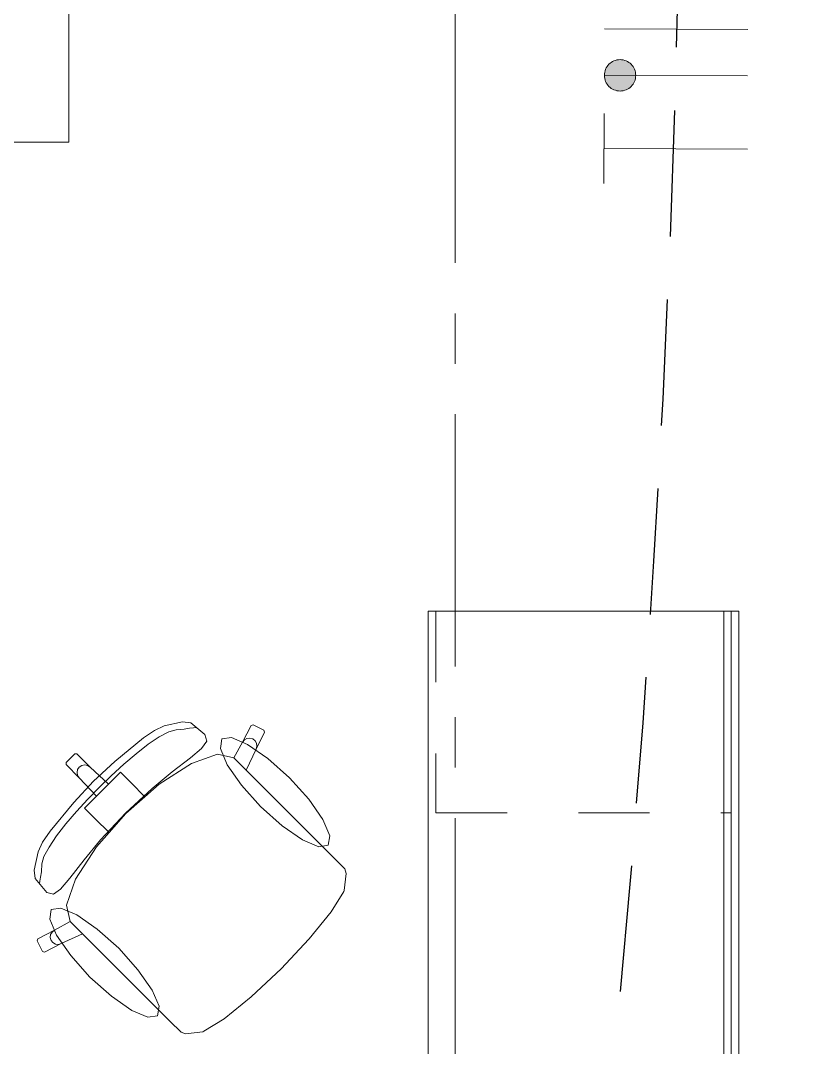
# Model space of a CAD drawing. Header units: inches. Extents: x -19 to 5698, y -728 to 92.
# Drawn here: x 130.682 to 132.254, y 12.156 to 14.191 of the extents above; entities that cross this region are included whole.
import ezdxf

# ---------------------------------------------------------------- set-up
doc = ezdxf.new("R2010")
doc.units = ezdxf.units.IN
doc.header["$MEASUREMENT"] = 0
for name, pattern in [('HIDDEN', [0.375, 0.25, -0.125]), ('Punto & Raya', [0.65, 0.5, -0.075, 0, -0.075]), ('Rayas', [0.282222, 0.141111, -0.141111]), ('RAYITAS', [0.375, 0.25, -0.125])]:
    doc.linetypes.add(name, pattern=pattern)
for name, color, linetype, lineweight in [('00 conduct tomacorr', 120, 'HIDDEN', 30), ('T-TECHO-E', 150, 'Continuous', 20), ('TOMACORRIENTE', 22, 'RAYITAS', 9)]:
    doc.layers.add(name, color=color, linetype=linetype, lineweight=lineweight)
for name, color, linetype in [('02 _ ARQ _ ALB _ Mobiliario', 7, 'Continuous'), ('Interior - Mobiliario', 7, 'Continuous'), ('Marcador - Secciones', 7, 'Continuous')]:
    doc.layers.add(name, color=color, linetype=linetype)

# ---------------------------------------------------------------- blocks, each defined once
blk = doc.blocks.new('a')
at = {"layer": 'TOMACORRIENTE', "ltscale": 0.05}
h = blk.add_hatch(color=4, dxfattribs=at)
edge = h.paths.add_edge_path()
edge.add_arc((0, 0.0752), 0.0211, 0, 360)
at = {"layer": 'TOMACORRIENTE', "color": 4}
for p, q in [((-0.1455, 0.0963), (-0.0515, 0.0963)), ((-0.0985, 0.0963), (-0.0985, -0.0966)), ((0, 0.0963), (0, -0.0963)), ((0.0623, -0.0963), (0.0623, 0.0963))]:
    blk.add_line(p, q, dxfattribs=at)
blk.add_circle((0, 0.0752), 0.0211, dxfattribs=at)
blk = doc.blocks.new('CABLE 3FACE')
at = {"layer": 'T-TECHO-E', "rotation": 59.94170052614085}
blk.add_blockref('a', (0, 0), dxfattribs=at)

msp = doc.modelspace()

# ---------------------------------------------------------------- linework, layer by layer
at = {"layer": '00 conduct tomacorr'}
for centre, radius, start, end in [((126.9109, 19.7959), 5.9312, 283.94927, 327.96734), ((103.0804, 14.9109), 28.911, 353.26658, 3.4487)]:
    msp.add_arc(centre, radius, start, end, dxfattribs=at)
at = {"layer": '02 _ ARQ _ ALB _ Mobiliario', "color": 175, "linetype": 'Continuous', "lineweight": 13, "flags": 128}
msp.add_lwpolyline([(130.1273, 14.3852), (130.1273, 13.9502), (130.7773, 13.9502), (130.7773, 14.3852)], close=True, dxfattribs=at)
at = {"layer": 'Interior - Mobiliario', "color": 175, "linetype": 'Rayas', "lineweight": 13}
for p, q in [((131.504, 13.0211), (131.504, 12.6211)), ((131.504, 12.6211), (132.089, 12.6211))]:
    msp.add_line(p, q, dxfattribs=at)
at = {"layer": 'Interior - Mobiliario', "color": 175, "linetype": 'Continuous', "lineweight": 13}
for p, q in [((132.104, 13.0211), (132.074, 13.0211)), ((132.074, 13.0211), (132.074, 11.5361)), ((132.104, 11.5361), (132.104, 13.0211)), ((131.0021, 12.8014), (130.966, 12.7937)), ((131.0189, 12.7996), (131.0021, 12.8014)), ((130.9468, 12.7847), (130.9251, 12.7698)), ((130.966, 12.7937), (130.9468, 12.7847)), ((130.9564, 12.7721), (130.9752, 12.782)), ((130.9752, 12.782), (130.99, 12.7859)), ((130.99, 12.7859), (131.0054, 12.7871)), ((131.0054, 12.7871), (131.0161, 12.7891)), ((131.0161, 12.7891), (131.0242, 12.7899)), ((131.0468, 12.7764), (131.0189, 12.7996)), ((131.0242, 12.7899), (131.0287, 12.7907)), ((131.1381, 12.7944), (131.1211, 12.7613)), ((131.1422, 12.7957), (131.1381, 12.7944)), ((131.1635, 12.7849), (131.1422, 12.7957)), ((131.1479, 12.7478), (131.1648, 12.7809)), ((131.1648, 12.7809), (131.1635, 12.7849)), ((130.9251, 12.7698), (130.8684, 12.723)), ((130.9346, 12.7572), (130.9564, 12.7721)), ((131.0401, 12.7491), (131.0502, 12.7635)), ((131.0502, 12.7635), (131.0468, 12.7764)), ((131.1211, 12.7613), (131.1038, 12.7303)), ((131.1248, 12.7659), (131.1211, 12.7613)), ((131.1299, 12.7688), (131.1248, 12.7659)), ((131.1357, 12.7695), (131.1299, 12.7688)), ((131.1414, 12.7679), (131.1357, 12.7695)), ((131.146, 12.7643), (131.1414, 12.7679)), ((131.1488, 12.7592), (131.146, 12.7643)), ((130.9107, 12.7386), (130.9346, 12.7572)), ((131.0179, 12.7305), (131.0401, 12.7491)), ((131.1283, 12.706), (131.1479, 12.7478)), ((131.1479, 12.7478), (131.1495, 12.7534)), ((131.1495, 12.7534), (131.1488, 12.7592)), ((130.7718, 12.7211), (130.7804, 12.7297)), ((130.7718, 12.7169), (130.7718, 12.7211)), ((130.7889, 12.7382), (130.7804, 12.7297)), ((130.7932, 12.7382), (130.7889, 12.7382)), ((130.8193, 12.7121), (130.7932, 12.7382)), ((130.8684, 12.723), (130.8262, 12.6839)), ((130.886, 12.7175), (130.9107, 12.7386)), ((131.0199, 12.7194), (130.9561, 12.678)), ((130.9817, 12.7026), (131.0179, 12.7305)), ((131.0719, 12.7377), (131.0199, 12.7194)), ((131.1038, 12.7303), (131.0719, 12.7377)), ((131.104, 12.7302), (131.1038, 12.7303)), ((131.104, 12.7302), (131.1283, 12.706)), ((130.7979, 12.6908), (130.7718, 12.7169)), ((130.7936, 12.7014), (130.7947, 12.7071)), ((130.7947, 12.6956), (130.7936, 12.7014)), ((130.7947, 12.7071), (130.798, 12.712)), ((130.8029, 12.7153), (130.798, 12.712)), ((130.8087, 12.7165), (130.8029, 12.7153)), ((130.8144, 12.7154), (130.8087, 12.7165)), ((130.8193, 12.7121), (130.8144, 12.7154)), ((130.8558, 12.6781), (130.8193, 12.7121)), ((130.8794, 12.7018), (130.8558, 12.6781)), ((130.8614, 12.6949), (130.886, 12.7175)), ((130.9006, 12.6806), (130.8794, 12.7018)), ((130.9424, 12.6699), (130.9817, 12.7026)), ((131.2761, 12.5581), (131.1283, 12.706)), ((130.7871, 12.6417), (130.8262, 12.6839)), ((130.7979, 12.6908), (130.7947, 12.6956)), ((130.8319, 12.6542), (130.7979, 12.6908)), ((130.8379, 12.6721), (130.8614, 12.6949)), ((130.8558, 12.6781), (130.8438, 12.6662)), ((130.9279, 12.6532), (130.9006, 12.6806)), ((130.8379, 12.6721), (130.8151, 12.6486)), ((130.8319, 12.6542), (130.8438, 12.6662)), ((130.8896, 12.6204), (130.9424, 12.6699)), ((130.9561, 12.678), (130.9279, 12.6532)), ((130.7402, 12.585), (130.7871, 12.6417)), ((130.8151, 12.6486), (130.7925, 12.624)), ((130.8083, 12.6306), (130.8319, 12.6542)), ((130.9279, 12.6532), (130.8901, 12.6199)), ((130.7925, 12.624), (130.7714, 12.5993)), ((130.8294, 12.6095), (130.8083, 12.6306)), ((130.8896, 12.6204), (130.8402, 12.5676)), ((130.8568, 12.5821), (130.8901, 12.6199)), ((130.7714, 12.5993), (130.7528, 12.5755)), ((130.8568, 12.5821), (130.8294, 12.6095)), ((130.7253, 12.5633), (130.7402, 12.585)), ((130.832, 12.5539), (130.8568, 12.5821)), ((130.7163, 12.544), (130.7253, 12.5633)), ((130.7528, 12.5755), (130.738, 12.5536)), ((130.8402, 12.5676), (130.8074, 12.5283)), ((131.3016, 12.5326), (131.2761, 12.5581)), ((130.7086, 12.5079), (130.7163, 12.544)), ((130.738, 12.5536), (130.728, 12.5348)), ((130.7906, 12.4901), (130.832, 12.5539)), ((130.7241, 12.52), (130.7229, 12.5046)), ((130.728, 12.5348), (130.7241, 12.52)), ((130.8074, 12.5283), (130.7795, 12.4922)), ((131.3236, 12.5107), (131.3016, 12.5326)), ((130.7105, 12.4911), (130.7086, 12.5079)), ((130.7229, 12.5046), (130.7209, 12.4939)), ((131.3225, 12.4675), (131.3265, 12.5014)), ((131.3265, 12.5014), (131.3236, 12.5107)), ((130.7337, 12.4633), (130.7105, 12.4911)), ((130.7201, 12.4858), (130.7193, 12.4813)), ((130.7209, 12.4939), (130.7201, 12.4858)), ((130.7795, 12.4922), (130.7609, 12.4699)), ((130.7723, 12.4382), (130.7906, 12.4901)), ((130.7466, 12.4599), (130.7337, 12.4633)), ((130.7609, 12.4699), (130.7466, 12.4599)), ((131.2967, 12.4253), (131.3216, 12.4653)), ((131.3216, 12.4653), (131.3225, 12.4675)), ((130.7798, 12.4062), (130.7723, 12.4382)), ((131.2531, 12.3716), (131.2967, 12.4253)), ((130.7488, 12.3889), (130.7798, 12.4062)), ((130.7798, 12.406), (130.7798, 12.4062)), ((130.7798, 12.406), (130.804, 12.3818)), ((130.7156, 12.3719), (130.7488, 12.3889)), ((130.7405, 12.3743), (130.7412, 12.3801)), ((130.7421, 12.3686), (130.7405, 12.3743)), ((130.7412, 12.3801), (130.7441, 12.3852)), ((130.7441, 12.3852), (130.7488, 12.3889)), ((130.804, 12.3818), (130.7623, 12.3622)), ((130.9519, 12.2339), (130.804, 12.3818)), ((130.7143, 12.3679), (130.7156, 12.3719)), ((130.7251, 12.3465), (130.7143, 12.3679)), ((130.7623, 12.3622), (130.7292, 12.3452)), ((130.7457, 12.3641), (130.7421, 12.3686)), ((130.7508, 12.3612), (130.7457, 12.3641)), ((130.7566, 12.3606), (130.7508, 12.3612)), ((130.7623, 12.3622), (130.7566, 12.3606)), ((131.1976, 12.3125), (131.2524, 12.3708)), ((131.2524, 12.3708), (131.2531, 12.3716)), ((130.7292, 12.3452), (130.7251, 12.3465)), ((131.1976, 12.3125), (131.1392, 12.2576)), ((131.1384, 12.2569), (131.0847, 12.2134)), ((131.1392, 12.2576), (131.1384, 12.2569)), ((130.9774, 12.2084), (130.9519, 12.2339)), ((131.0847, 12.2134), (131.0447, 12.1884)), ((130.9994, 12.1864), (130.9774, 12.2084)), ((131.0086, 12.1836), (130.9994, 12.1864)), ((131.0426, 12.1876), (131.0086, 12.1836)), ((131.0447, 12.1884), (131.0426, 12.1876))]:
    msp.add_line(p, q, dxfattribs=at)
at = {"layer": 'Interior - Mobiliario', "color": 175, "linetype": 'Continuous', "lineweight": 13, "flags": 128}
for points in [[(132.089, 11.5211), (132.089, 13.0211), (131.489, 13.0211), (131.489, 12.0211), (130.789, 12.0211), (130.789, 11.5211)], [(131.2141, 12.6909), (131.1716, 12.7291), (131.1312, 12.7571), (131.0991, 12.7707), (131.0802, 12.7678), (131.0774, 12.7489), (131.091, 12.7168), (131.119, 12.6765), (131.1571, 12.634), (131.1996, 12.5958), (131.24, 12.5678), (131.272, 12.5542), (131.291, 12.5571), (131.2938, 12.576), (131.2802, 12.6081), (131.2522, 12.6484)], [(130.8191, 12.296), (130.781, 12.3385), (130.753, 12.3788), (130.7394, 12.4109), (130.7422, 12.4298), (130.7611, 12.4327), (130.7932, 12.4191), (130.8336, 12.3911), (130.8761, 12.3529), (130.9142, 12.3104), (130.9422, 12.2701), (130.9558, 12.238), (130.953, 12.2191), (130.934, 12.2162), (130.902, 12.2298), (130.8616, 12.2578)]]:
    msp.add_lwpolyline(points, close=True, dxfattribs=at)
at = {"layer": 'Marcador - Secciones', "color": 251, "linetype": 'Punto & Raya', "lineweight": 13, "true_color": 0x636466}
msp.add_line((131.5425, 46.2111), (131.5425, 0.8878), dxfattribs=at)

# ---------------------------------------------------------------- block references
at = {"layer": '00 conduct tomacorr', "xscale": 1.47256122672843, "yscale": 1.47256122672843, "zscale": 1.47256122672843, "rotation": 29.78947778233194}
msp.add_blockref('CABLE 3FACE', (131.9795, 14.0823), dxfattribs=at)

doc.saveas('drawing.dxf')
